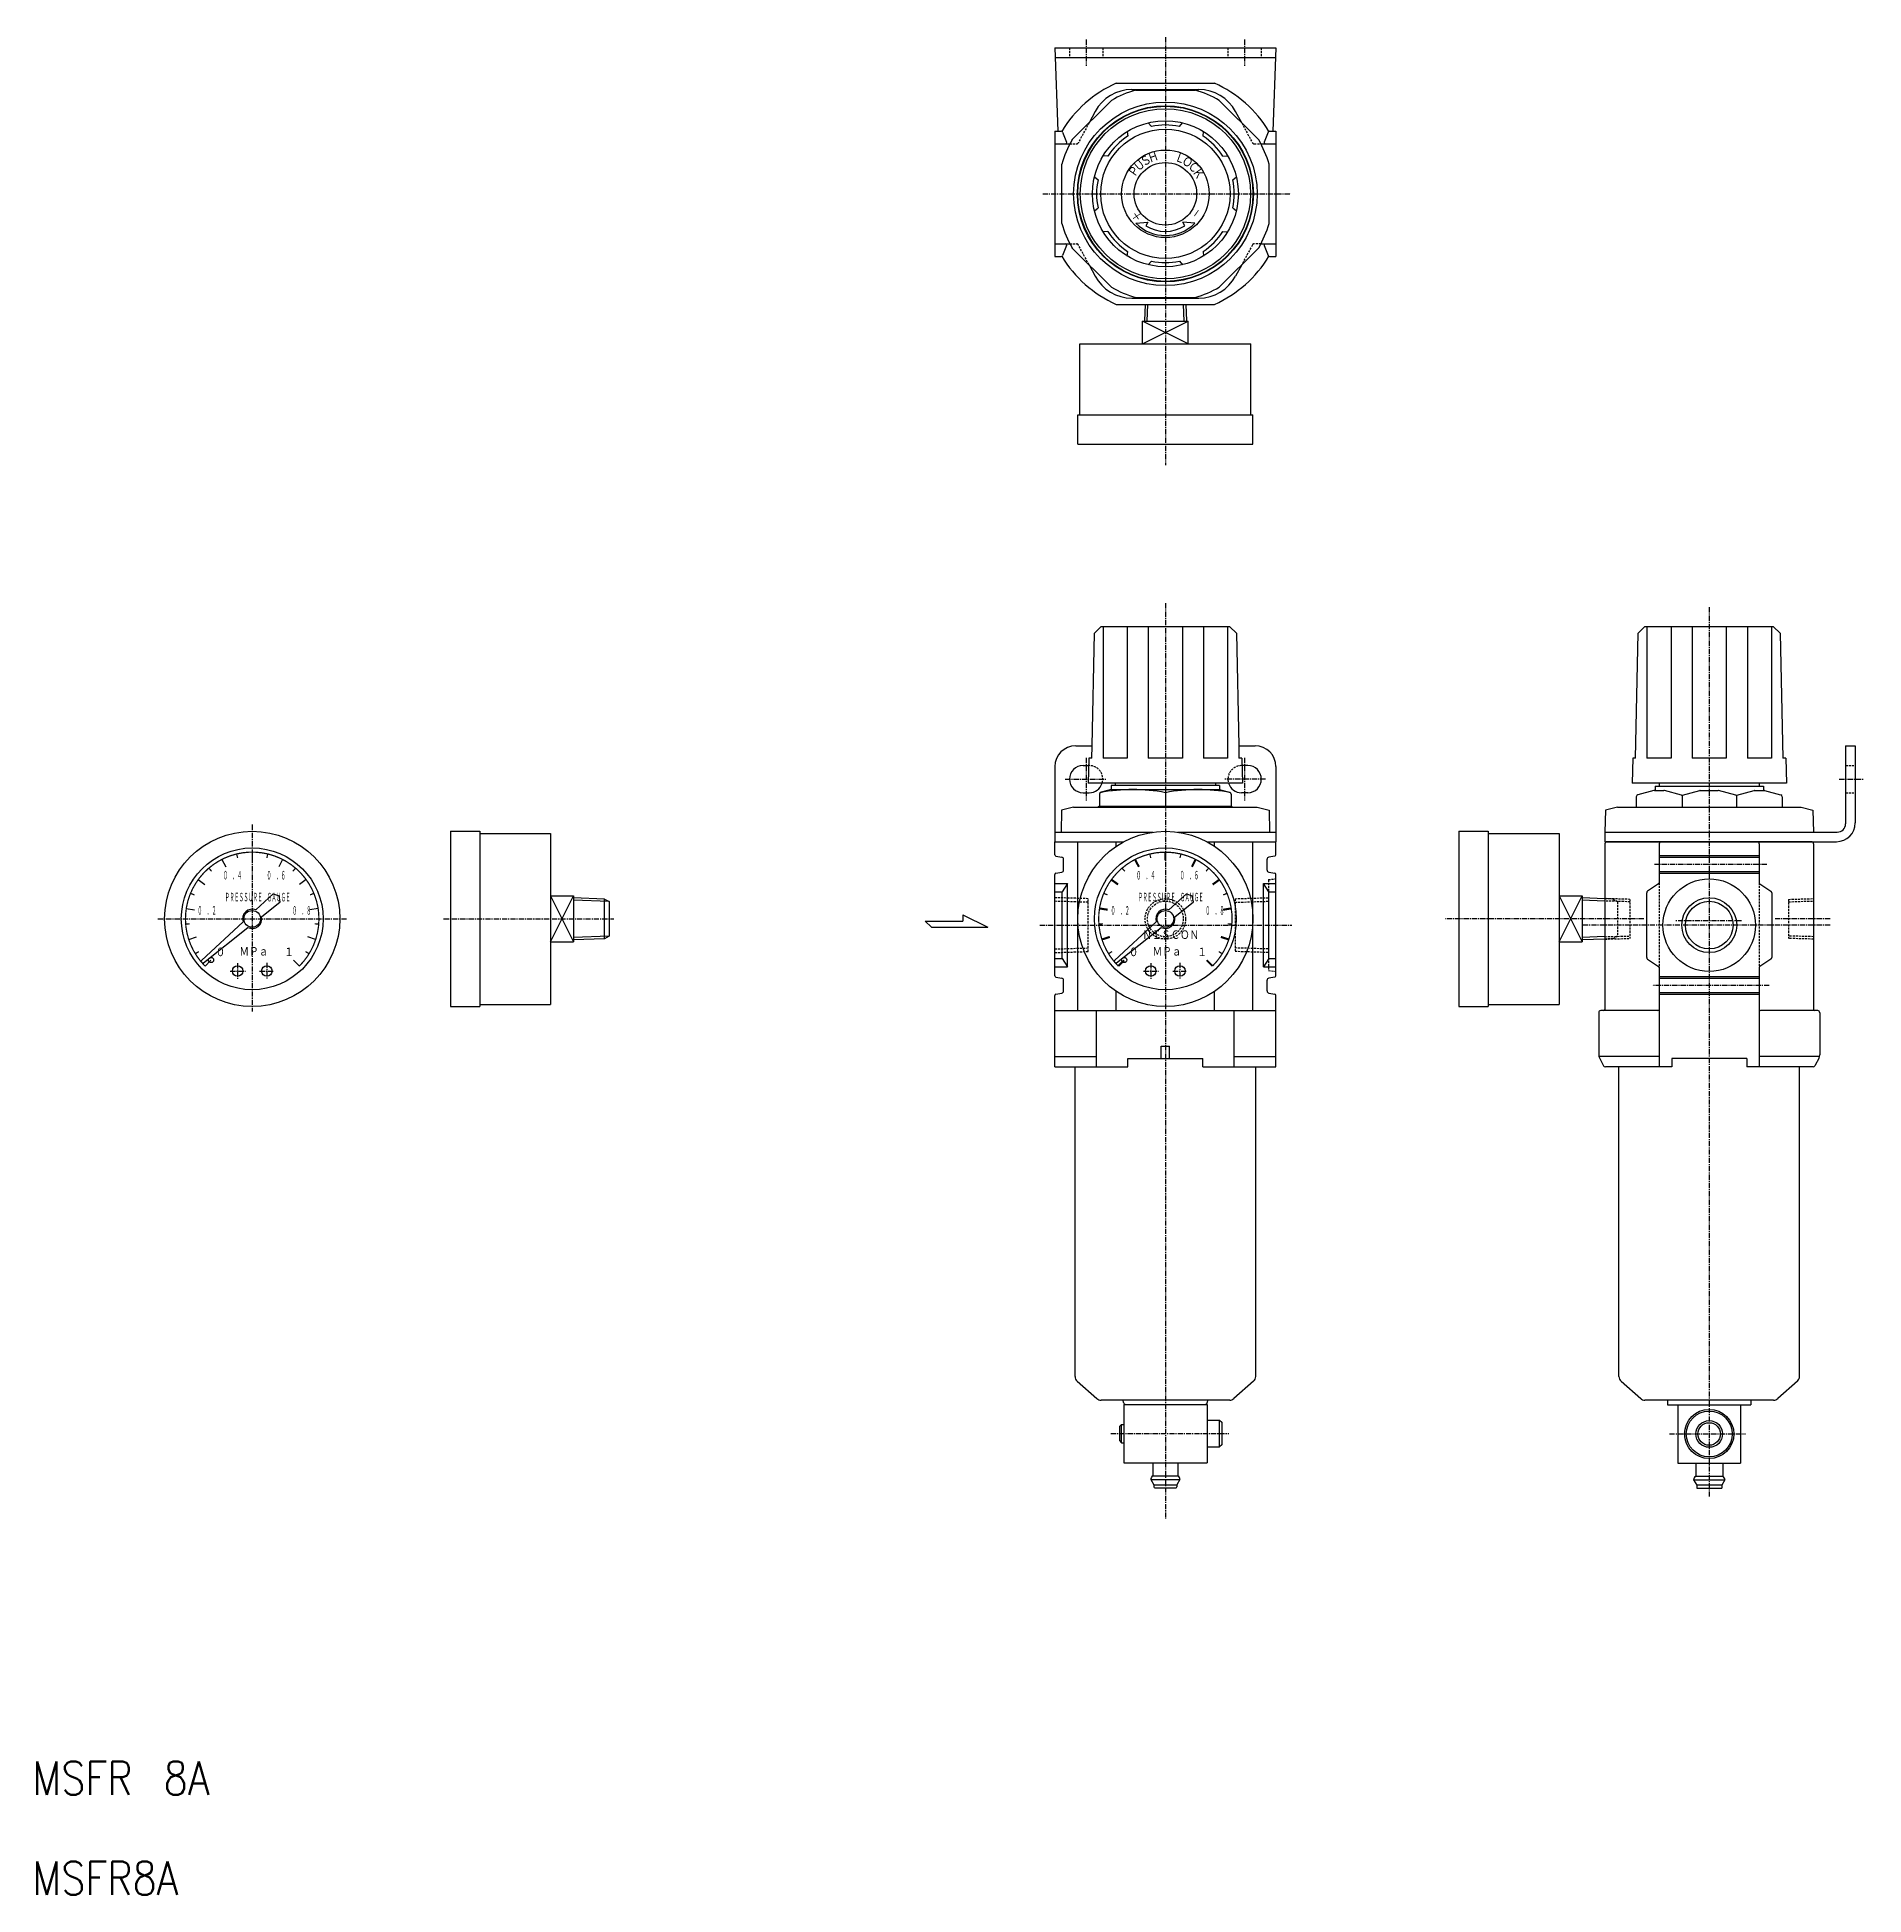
# Model space of a CAD drawing. Extents: x 1 to 439, y 2 to 448.
import ezdxf
from ezdxf.enums import TextEntityAlignment as Align

# ---------------------------------------------------------------- set-up
doc = ezdxf.new("R2010")
doc.units = 0
doc.linetypes.add('CENTER', pattern=[2, 1.25, -0.25, 0.25, -0.25])
doc.linetypes.add('DASHED', pattern=[0.75, 0.5, -0.25])
doc.layers.get('0').update_dxf_attribs({"linetype": 'CONTINUOUS'})
doc.layers.add('CENTER', color=1, linetype='CENTER')
doc.styles.add('KANJI', font='TXT', dxfattribs={"bigfont": 'BIGFONT'})

msp = doc.modelspace()

# ---------------------------------------------------------------- linework, layer by layer
at = {"color": 7, "linetype": 'CONTINUOUS'}
for p, q in [((245.15, 445.24), (298.15, 445.24)), ((245.15, 445.24), (245.9, 425.24)), ((245.24, 442.94), (298.06, 442.94)), ((298.15, 445.24), (297.4, 425.24)), ((259.87, 436.74), (283.43, 436.74)), ((258.73, 432.62), (249.26, 423.16)), ((263.62, 435.24), (279.68, 435.24)), ((264.53, 435.09), (278.77, 435.09)), ((284.57, 432.62), (294.04, 423.16)), ((254.82, 429.98), (253.35, 427.25)), ((289.95, 427.25), (288.48, 429.98)), ((245.15, 425.24), (245.15, 395.24)), ((245.15, 425.24), (245.9, 425.24)), ((245.9, 425.24), (246.7, 425.24)), ((246.98, 425.05), (247.98, 422.65)), ((262.51, 425.16), (262.61, 424.04)), ((267.56, 427.25), (268.29, 426.39)), ((275.01, 426.39), (275.74, 427.25)), ((280.69, 424.04), (280.79, 425.16)), ((296.32, 425.05), (295.32, 422.65)), ((296.6, 425.24), (297.4, 425.24)), ((297.4, 425.24), (298.15, 425.24)), ((298.15, 425.24), (298.15, 395.24)), ((245.15, 422.24), (247.7, 422.24)), ((247.7, 422.24), (248.75, 422.24)), ((257.85, 419.28), (256.73, 419.38)), ((285.45, 419.28), (286.57, 419.38)), ((294.55, 422.24), (295.6, 422.24)), ((295.6, 422.24), (298.15, 422.24)), ((246.8, 403.12), (246.8, 417.36)), ((254.63, 414.32), (255.5, 413.6)), ((287.8, 413.6), (288.67, 414.32)), ((296.5, 403.12), (296.5, 417.36)), ((254.63, 406.15), (255.5, 406.87)), ((287.8, 406.87), (288.67, 406.15)), ((257.85, 401.19), (256.73, 401.09)), ((264.58, 403.17), (267.47, 403.42)), ((267.47, 403.42), (266.97, 402.55)), ((276.33, 402.55), (275.83, 403.42)), ((278.72, 403.17), (275.83, 403.42)), ((285.45, 401.19), (286.57, 401.09)), ((245.15, 398.24), (247.7, 398.24)), ((247.98, 397.82), (246.98, 395.42)), ((247.7, 398.24), (248.75, 398.24)), ((258.73, 387.85), (249.26, 397.31)), ((262.51, 395.32), (262.61, 396.44)), ((280.69, 396.44), (280.79, 395.32)), ((284.57, 387.85), (294.04, 397.31)), ((294.55, 398.24), (295.6, 398.24)), ((295.32, 397.82), (296.32, 395.42)), ((295.6, 398.24), (298.15, 398.24)), ((245.15, 395.24), (246.7, 395.24)), ((253.35, 393.23), (254.82, 390.5)), ((267.56, 393.22), (268.29, 394.08)), ((275.01, 394.08), (275.74, 393.22)), ((289.95, 393.23), (288.48, 390.5)), ((296.6, 395.24), (298.15, 395.24)), ((259.87, 383.74), (266.86, 383.74)), ((263.62, 385.24), (279.68, 385.24)), ((264.53, 385.39), (278.77, 385.39)), ((266.77, 383.74), (266.62, 379.75)), ((266.86, 383.74), (276.44, 383.74)), ((266.91, 385.24), (276.39, 385.24)), ((276.44, 383.74), (283.43, 383.74)), ((276.53, 383.74), (276.68, 379.76)), ((266.15, 374.24), (266.15, 379.74)), ((266.15, 379.74), (277.15, 379.74)), ((277.15, 374.24), (277.15, 379.74)), ((251.15, 374.24), (292.15, 374.24)), ((251.15, 357.24), (251.15, 374.24)), ((292.15, 357.24), (292.15, 374.24)), ((250.65, 357.24), (292.65, 357.24)), ((250.65, 350.24), (250.65, 357.24)), ((292.65, 350.24), (292.65, 357.24)), ((250.65, 350.24), (292.65, 350.24)), ((254.06, 277.9), (254.63, 304.88)), ((256.15, 306.4), (254.63, 304.88)), ((287.09, 306.4), (256.15, 306.4)), ((256.73, 306.4), (256.73, 274.9)), ((262.51, 306.4), (262.51, 274.9)), ((267.56, 306.4), (267.56, 274.9)), ((275.74, 306.4), (275.74, 274.9)), ((280.79, 306.4), (280.79, 274.9)), ((286.57, 306.4), (286.57, 274.9)), ((288.67, 304.91), (287.09, 306.4)), ((288.67, 304.91), (289.24, 277.9)), ((384.39, 274.9), (385.02, 304.88)), ((386.54, 306.4), (385.02, 304.88)), ((417.48, 306.4), (386.54, 306.4)), ((387.11, 306.4), (387.11, 274.9)), ((392.89, 306.4), (392.89, 274.9)), ((397.95, 306.4), (397.95, 274.9)), ((406.12, 306.4), (406.12, 274.9)), ((411.18, 306.4), (411.18, 274.9)), ((416.96, 306.4), (416.96, 274.9)), ((419.05, 304.91), (417.48, 306.4)), ((419.05, 304.91), (419.69, 274.9)), ((250.15, 277.9), (254.06, 277.9)), ((254, 274.9), (254.06, 277.9)), ((289.24, 277.9), (289.3, 274.9)), ((289.24, 277.9), (293.15, 277.9)), ((434.74, 277.9), (434.74, 259.2)), ((434.74, 277.9), (437.04, 277.9)), ((437.04, 277.9), (437.04, 259.4)), ((245.15, 272.9), (245.15, 257.2)), ((251.9, 273.15), (253.26, 273.15)), ((253.31, 274.9), (253.15, 268.9)), ((254, 274.9), (253.31, 274.9)), ((262.51, 274.9), (256.73, 274.9)), ((275.74, 274.9), (267.56, 274.9)), ((286.57, 274.9), (280.79, 274.9)), ((289.99, 274.9), (289.3, 274.9)), ((289.99, 274.9), (290.15, 268.9)), ((291.4, 273.15), (290.04, 273.15)), ((298.15, 272.9), (298.15, 257.2)), ((383.7, 274.9), (383.54, 268.9)), ((384.39, 274.9), (383.7, 274.9)), ((392.89, 274.9), (387.11, 274.9)), ((406.12, 274.9), (397.95, 274.9)), ((416.96, 274.9), (411.18, 274.9)), ((420.38, 274.9), (419.69, 274.9)), ((420.38, 274.9), (420.54, 268.9)), ((290.15, 268.9), (253.15, 268.9)), ((258.65, 267.4), (256.22, 266.75)), ((284.65, 268.4), (258.65, 268.4)), ((258.65, 268.4), (258.65, 267.4)), ((258.65, 267.4), (284.65, 267.4)), ((259.65, 268.9), (259.65, 268.4)), ((283.65, 268.9), (283.65, 268.4)), ((284.65, 268.4), (284.65, 267.4)), ((284.65, 267.4), (287.08, 266.75)), ((390.04, 268.9), (383.54, 268.9)), ((389.04, 268.2), (390.04, 268.2)), ((389.04, 268.2), (389.04, 267.2)), ((414.04, 268.9), (390.04, 268.9)), ((390.04, 268.9), (390.04, 268.2)), ((390.04, 268.2), (414.04, 268.2)), ((420.54, 268.9), (414.04, 268.9)), ((414.04, 268.9), (414.04, 268.2)), ((414.04, 268.2), (415.04, 268.2)), ((415.04, 268.2), (415.04, 267.2)), ((249.65, 263.2), (246.78, 262.43)), ((249.65, 263.2), (293.65, 263.2)), ((251.9, 266.65), (253.4, 266.65)), ((255.85, 263.4), (255.5, 263.2)), ((255.85, 266.27), (255.85, 263.4)), ((255.85, 263.4), (287.45, 263.4)), ((271.65, 266.65), (271.65, 263.4)), ((287.45, 266.27), (287.45, 263.4)), ((287.45, 263.4), (287.8, 263.2)), ((291.4, 266.65), (289.9, 266.65)), ((293.65, 263.2), (296.52, 262.43)), ((380.04, 263.2), (377.17, 262.43)), ((380.04, 263.2), (384.54, 263.2)), ((384.54, 265.66), (384.54, 263.2)), ((384.54, 263.2), (419.54, 263.2)), ((388.77, 267.18), (384.91, 266.15)), ((388.9, 267.2), (391.16, 267.2)), ((395.4, 266.08), (391.29, 267.18)), ((395.53, 266.05), (395.53, 263.2)), ((395.66, 266.08), (399.77, 267.18)), ((399.9, 267.2), (404.17, 267.2)), ((408.41, 266.08), (404.3, 267.18)), ((408.54, 266.05), (408.54, 263.2)), ((408.67, 266.08), (412.78, 267.18)), ((412.91, 267.2), (415.17, 267.2)), ((415.3, 267.18), (419.16, 266.15)), ((419.54, 265.66), (419.54, 263.2)), ((419.54, 263.2), (424.04, 263.2)), ((424.04, 263.2), (426.9, 262.43)), ((246.78, 262.43), (246.65, 257.2)), ((296.52, 262.43), (296.65, 257.2)), ((377.17, 262.43), (377.04, 257.2)), ((426.9, 262.43), (427.04, 257.2)), ((100.26, 257.4), (100.26, 215.4)), ((100.26, 257.4), (107.26, 257.4)), ((107.26, 257.4), (107.26, 215.4)), ((107.26, 256.9), (124.26, 256.9)), ((124.26, 256.9), (124.26, 215.9)), ((245.15, 257.2), (268.76, 257.2)), ((245.15, 257.2), (245.15, 254.9)), ((245.15, 254.9), (261.71, 254.9)), ((245.15, 254.9), (261.71, 254.9)), ((245.15, 251.75), (245.15, 254.9)), ((246.65, 257.2), (268.76, 257.2)), ((250.65, 214.4), (250.65, 254.9)), ((259.87, 253.79), (259.87, 254.9)), ((274.54, 257.2), (298.15, 257.2)), ((274.54, 257.2), (296.65, 257.2)), ((281.59, 254.9), (298.15, 254.9)), ((281.59, 254.9), (298.15, 254.9)), ((283.43, 253.79), (283.43, 254.9)), ((292.65, 214.4), (292.65, 254.9)), ((298.15, 257.2), (298.15, 254.9)), ((298.15, 251.75), (298.15, 254.9)), ((342.04, 257.4), (342.04, 215.4)), ((342.04, 257.4), (349.04, 257.4)), ((349.04, 257.4), (349.04, 215.4)), ((349.04, 256.9), (366.04, 256.9)), ((366.04, 256.9), (366.04, 215.9)), ((377.04, 257.2), (427.04, 257.2)), ((377.04, 257.2), (427.04, 257.2)), ((377.04, 257.2), (377.04, 254.9)), ((377.04, 254.9), (426.54, 254.9)), ((377.04, 254.4), (377.04, 214.7)), ((426.54, 254.9), (377.54, 254.9)), ((384.54, 257.2), (419.54, 257.2)), ((390.04, 254.4), (390.04, 245.06)), ((414.04, 254.4), (414.04, 245.06)), ((426.54, 254.9), (432.54, 254.9)), ((427.04, 257.2), (432.74, 257.2)), ((427.04, 254.4), (427.04, 214.7)), ((45.45, 250.66), (46.36, 248.87)), ((52.72, 252.4), (52.72, 250.4)), ((59.98, 250.66), (59.07, 248.87)), ((245.39, 251.45), (246.84, 251.18)), ((247.25, 248.11), (247.25, 250.69)), ((296.05, 248.11), (296.05, 250.69)), ((297.91, 251.45), (296.46, 251.18)), ((414.04, 251.55), (390.04, 251.55)), ((414.04, 251.1), (390.04, 251.1)), ((39.77, 245.8), (41.39, 244.63)), ((65.66, 245.8), (64.04, 244.63)), ((245.15, 222.75), (245.15, 247.05)), ((245.39, 247.35), (246.84, 247.62)), ((296.46, 247.62), (297.91, 247.35)), ((298.15, 222.75), (298.15, 247.05)), ((414.04, 247.7), (390.04, 247.7)), ((414.04, 247.25), (390.04, 247.25)), ((53.56, 238.54), (57.75, 242.43)), ((57.75, 242.43), (59.17, 241.94)), ((59.45, 240.46), (59.17, 241.94)), ((124.26, 241.9), (129.76, 241.9)), ((129.76, 241.9), (129.76, 230.9)), ((137.18, 241.16), (129.76, 241.43)), ((137.18, 241.16), (138.26, 240.54)), ((137.18, 231.64), (137.18, 241.16)), ((138.26, 240.54), (138.26, 232.26)), ((245.15, 244.9), (248.15, 244.9)), ((245.15, 242.9), (246.88, 242.9)), ((248.15, 244.9), (246.88, 242.9)), ((246.88, 226.9), (246.88, 242.9)), ((248.15, 224.9), (248.15, 244.9)), ((272.5, 238.54), (276.68, 242.43)), ((276.68, 242.43), (278.1, 241.94)), ((278.38, 240.46), (278.1, 241.94)), ((295.15, 224.9), (295.15, 244.9)), ((295.15, 244.9), (298.15, 244.9)), ((296.42, 242.9), (295.15, 244.9)), ((296.42, 226.9), (296.42, 242.9)), ((296.42, 242.9), (298.15, 242.9)), ((366.04, 241.9), (371.54, 241.9)), ((371.54, 241.9), (371.54, 230.9)), ((377.04, 241.23), (371.54, 241.43)), ((387.04, 227.17), (387.04, 242.63)), ((389.9, 244.81), (387.26, 243.05)), ((414.17, 244.81), (416.81, 243.05)), ((417.04, 242.63), (417.04, 227.17)), ((36.91, 238.9), (38.89, 238.59)), ((54.96, 236.91), (59.45, 240.46)), ((68.52, 238.9), (66.55, 238.59)), ((223.07, 237.38), (229.07, 234.38)), ((223.07, 237.38), (223.07, 235.88)), ((273.89, 236.91), (278.38, 240.46)), ((37.5, 231.46), (39.4, 232.07)), ((40.56, 226.44), (50.52, 235.71)), ((41.03, 225.89), (51.7, 234.34)), ((67.93, 231.46), (66.03, 232.07)), ((137.18, 231.64), (129.78, 231.37)), ((138.26, 232.26), (137.18, 231.64)), ((214.07, 235.88), (223.07, 235.88)), ((214.07, 235.88), (215.57, 234.38)), ((215.57, 234.38), (229.07, 234.38)), ((259.49, 226.44), (269.46, 235.71)), ((259.96, 225.89), (270.64, 234.34)), ((124.26, 230.9), (129.76, 230.9)), ((366.04, 230.9), (371.54, 230.9)), ((377.04, 231.57), (371.56, 231.37)), ((41.4, 225.09), (42.82, 226.5)), ((64.03, 225.09), (62.62, 226.5)), ((245.15, 226.9), (246.88, 226.9)), ((245.15, 224.9), (248.15, 224.9)), ((246.88, 226.9), (248.15, 224.9)), ((296.42, 226.9), (295.15, 224.9)), ((295.15, 224.9), (298.15, 224.9)), ((296.42, 226.9), (298.15, 226.9)), ((387.26, 226.75), (389.9, 224.99)), ((390.04, 224.74), (390.04, 200.9)), ((414.04, 224.74), (414.04, 200.9)), ((416.81, 226.75), (414.17, 224.99)), ((245.39, 222.45), (246.84, 222.18)), ((245.39, 218.35), (246.84, 218.62)), ((247.25, 219.11), (247.25, 221.69)), ((259.87, 214.4), (259.87, 219.01)), ((283.43, 214.4), (283.43, 219.01)), ((296.05, 219.11), (296.05, 221.69)), ((297.91, 222.45), (296.46, 222.18)), ((296.46, 218.62), (297.91, 218.35)), ((414.04, 222.5), (390.04, 222.5)), ((414.04, 222.1), (390.04, 222.1)), ((414.04, 218.7), (390.04, 218.7)), ((414.04, 218.3), (390.04, 218.3)), ((100.26, 215.4), (107.26, 215.4)), ((107.26, 215.9), (124.26, 215.9)), ((245.15, 200.9), (245.15, 218.05)), ((245.15, 214.4), (298.15, 214.4)), ((255.15, 200.9), (255.15, 214.4)), ((288.15, 200.9), (288.15, 214.4)), ((298.15, 200.9), (298.15, 218.05)), ((342.04, 215.4), (349.04, 215.4)), ((349.04, 215.9), (366.04, 215.9)), ((375.54, 213.9), (375.54, 203.77)), ((377.04, 214.4), (376.04, 214.4)), ((389.74, 214.4), (377.04, 214.4)), ((427.04, 214.4), (414.34, 214.4)), ((428.04, 214.4), (427.04, 214.4)), ((428.54, 213.9), (428.54, 203.77)), ((270.65, 205.9), (272.65, 205.9)), ((270.65, 202.9), (270.65, 205.9)), ((272.65, 202.9), (272.65, 205.9)), ((245.15, 203.4), (255.15, 203.4)), ((245.15, 200.9), (250, 200.9)), ((250, 126.68), (250, 200.9)), ((250, 200.9), (262.65, 200.9)), ((262.65, 202.9), (280.65, 202.9)), ((262.65, 200.9), (262.65, 202.9)), ((280.65, 200.9), (280.65, 202.9)), ((280.65, 200.9), (293.3, 200.9)), ((288.15, 203.4), (298.15, 203.4)), ((293.3, 126.68), (293.3, 200.9)), ((293.3, 200.9), (298.15, 200.9)), ((390.04, 203.4), (375.54, 203.4)), ((375.7, 203.07), (376.7, 201.17)), ((380.39, 200.9), (377.14, 200.9)), ((380.39, 126.68), (380.39, 200.9)), ((393.04, 200.9), (380.39, 200.9)), ((411.04, 202.9), (393.04, 202.9)), ((393.04, 202.9), (393.04, 200.9)), ((411.04, 202.9), (411.04, 200.9)), ((423.69, 200.9), (411.04, 200.9)), ((428.54, 203.4), (414.04, 203.4)), ((423.69, 126.68), (423.69, 200.9)), ((426.93, 200.9), (423.69, 200.9)), ((428.37, 203.07), (427.38, 201.17)), ((250.51, 125.55), (255.22, 121.38)), ((292.79, 125.55), (288.08, 121.38)), ((380.89, 125.55), (385.61, 121.38)), ((423.18, 125.55), (418.46, 121.38)), ((261.51, 121), (256.22, 121)), ((281.79, 121), (261.51, 121)), ((261.59, 120.43), (261.51, 121)), ((281.71, 120.43), (281.79, 121)), ((287.08, 121), (281.79, 121)), ((392.04, 121), (386.6, 121)), ((412.04, 121), (392.04, 121)), ((392.04, 121), (392.04, 119.9)), ((417.47, 121), (412.04, 121)), ((412.04, 121), (412.04, 119.9)), ((261.65, 120), (281.65, 120)), ((261.65, 120), (261.65, 115.2)), ((262.09, 120), (263.65, 120)), ((279.65, 120), (281.21, 120)), ((281.65, 120), (281.65, 116.2)), ((281.65, 116.2), (284.65, 116.2)), ((281.65, 116.2), (281.65, 109.8)), ((284.65, 109.8), (284.65, 116.2)), ((284.65, 116.2), (285.15, 115.7)), ((392.04, 119.9), (394.54, 119.9)), ((394.54, 119.9), (409.54, 119.9)), ((394.54, 119.9), (394.54, 105.9)), ((409.54, 119.9), (409.54, 105.9)), ((409.54, 119.9), (412.04, 119.9)), ((261.15, 115.2), (260.65, 114.7)), ((260.65, 114.7), (260.65, 111.3)), ((261.15, 110.8), (261.15, 115.2)), ((261.15, 115.2), (261.65, 115.2)), ((261.65, 115.2), (261.65, 110.8)), ((285.15, 115.7), (285.15, 110.3)), ((260.65, 111.3), (261.15, 110.8)), ((261.15, 110.8), (261.65, 110.8)), ((261.65, 110.8), (261.65, 106)), ((281.65, 109.8), (284.65, 109.8)), ((281.65, 109.8), (281.65, 106)), ((285.15, 110.3), (284.65, 109.8)), ((261.65, 106), (268.65, 106)), ((268.65, 106), (268.65, 102.87)), ((268.65, 106), (274.65, 106)), ((268.65, 102.87), (274.65, 102.87)), ((274.65, 106), (274.65, 102.87)), ((274.65, 106), (281.65, 106)), ((394.54, 105.9), (398.79, 105.9)), ((398.79, 105.9), (398.79, 102.77)), ((398.79, 105.9), (405.29, 105.9)), ((398.79, 102.77), (405.29, 102.77)), ((405.29, 105.9), (405.29, 102.77)), ((405.29, 105.9), (409.54, 105.9)), ((268.15, 102), (275.15, 102)), ((268.15, 102), (268.9, 100.7)), ((268.9, 100.7), (274.4, 100.7)), ((268.9, 100.7), (268.9, 100.2)), ((269.1, 100), (274.2, 100)), ((275.15, 102), (274.4, 100.7)), ((274.4, 100.7), (274.4, 100.2)), ((398.29, 101.9), (405.79, 101.9)), ((398.29, 101.9), (399.04, 100.6)), ((405.04, 100.6), (399.04, 100.6)), ((399.04, 100.6), (399.04, 99.9)), ((399.04, 99.9), (405.04, 99.9)), ((405.79, 101.9), (405.04, 100.6)), ((405.04, 100.6), (405.04, 99.9))]:
    msp.add_line(p, q, dxfattribs=at)
at = {"color": 3, "linetype": 'DASHED'}
for p, q in [((248.65, 445.24), (248.65, 442.94)), ((256.65, 445.24), (256.65, 442.94)), ((286.65, 445.24), (286.65, 442.94)), ((294.65, 445.24), (294.65, 442.94)), ((253.35, 427.25), (250.79, 422.5)), ((289.95, 427.25), (292.51, 422.5)), ((248.75, 422.24), (250.35, 422.24)), ((292.95, 422.24), (294.55, 422.24)), ((248.75, 398.24), (250.35, 398.24)), ((253.35, 393.23), (250.79, 397.97)), ((292.51, 397.97), (289.95, 393.23)), ((294.55, 398.24), (292.95, 398.24)), ((434.74, 273.15), (437.04, 273.15)), ((434.74, 266.65), (437.04, 266.65)), ((296.35, 245.8), (298.15, 246)), ((296.35, 245.8), (296.35, 224)), ((390.04, 245.06), (390.04, 224.74)), ((414.04, 245.06), (414.04, 224.74)), ((253.15, 240.37), (245.12, 240.62)), ((253.15, 241.23), (245.15, 241.48)), ((253.15, 228.57), (253.15, 241.23)), ((288.35, 241.23), (296.35, 241.48)), ((288.35, 241.23), (288.35, 228.57)), ((288.35, 240.37), (296.35, 240.62)), ((383.04, 241.08), (377.04, 241.26)), ((378.96, 241.16), (377.04, 241.23)), ((383.04, 240.5), (377.04, 240.68)), ((378.96, 241.16), (380.04, 240.54)), ((380.04, 240.54), (380.04, 232.26)), ((383.04, 241.08), (383.04, 231.72)), ((421.04, 241.08), (427.04, 241.26)), ((421.04, 241.08), (421.04, 231.72)), ((421.04, 240.5), (427.04, 240.68)), ((377.04, 232.12), (383.04, 232.3)), ((377.04, 231.54), (383.04, 231.72)), ((378.96, 231.64), (377.04, 231.57)), ((380.04, 232.26), (378.96, 231.64)), ((427.04, 232.12), (421.04, 232.3)), ((427.04, 231.54), (421.04, 231.72)), ((245.12, 229.18), (253.15, 229.43)), ((245.15, 228.32), (253.15, 228.57)), ((296.35, 229.18), (288.35, 229.43)), ((296.35, 228.32), (288.35, 228.57)), ((296.35, 224), (298.15, 223.8))]:
    msp.add_line(p, q, dxfattribs=at)
at = {"color": 3, "linetype": 'CONTINUOUS'}
for p, q in [((267.35, 383.74), (267.2, 379.73)), ((275.95, 383.74), (276.1, 379.74)), ((266.15, 374.24), (277.15, 379.74)), ((277.15, 374.24), (266.15, 379.74)), ((124.26, 241.9), (129.76, 230.9)), ((124.26, 230.9), (129.76, 241.9)), ((138.26, 240.54), (129.74, 240.85)), ((366.04, 230.9), (371.54, 241.9)), ((366.04, 241.9), (371.54, 230.9)), ((377.04, 240.65), (371.52, 240.85)), ((138.26, 232.26), (129.76, 231.95)), ((377.04, 232.15), (371.54, 231.95))]:
    msp.add_line(p, q, dxfattribs=at)
at = {"color": 7, "linetype": 'CONTINUOUS', "const_width": 0.3}
for points in [[(64.03, 225.09, 2.414215), (41.4, 225.09, -1)], [(282.96, 225.09, 2.414215), (260.34, 225.09, -1)]]:
    msp.add_lwpolyline(points, format="xyb", dxfattribs=at)
at = {"color": 7, "linetype": 'CONTINUOUS'}
for points, const_width in [([(48.98, 251.96), (49.22, 250.99)], 0.3), ([(56.45, 251.96), (56.22, 250.99)], 0.3), ([(264.39, 250.66), (265.29, 248.87)], 0.5), ([(267.91, 251.96), (268.15, 250.99)], 0.3), ([(271.65, 252.4), (271.65, 250.4)], 0.5), ([(275.39, 251.96), (275.15, 250.99)], 0.3), ([(278.91, 250.66), (278.01, 248.87)], 0.5), ([(42.33, 248.57), (42.98, 247.81)], 0.3), ([(63.11, 248.57), (62.46, 247.81)], 0.3), ([(258.71, 245.8), (260.32, 244.63)], 0.5), ([(261.26, 248.57), (261.91, 247.81)], 0.3), ([(282.04, 248.57), (281.39, 247.81)], 0.3), ([(284.59, 245.8), (282.98, 244.63)], 0.5), ([(37.94, 242.52), (38.86, 242.14)], 0.3), ([(67.5, 242.52), (66.58, 242.14)], 0.3), ([(256.87, 242.52), (257.79, 242.14)], 0.3), ([(286.43, 242.52), (285.51, 242.14)], 0.3), ([(255.85, 238.9), (257.82, 238.59)], 0.5), ([(287.45, 238.9), (285.48, 238.59)], 0.5), ([(36.77, 235.14), (37.76, 235.22)], 0.3), ([(68.67, 235.14), (67.67, 235.22)], 0.3), ([(255.7, 235.14), (256.7, 235.22)], 0.3), ([(256.43, 231.46), (258.34, 232.07)], 0.5), ([(286.87, 231.46), (284.96, 232.07)], 0.5), ([(287.6, 235.14), (286.6, 235.22)], 0.3), ([(39.08, 228.04), (39.93, 228.56)], 0.3), ([(66.36, 228.04), (65.51, 228.56)], 0.3), ([(258.01, 228.04), (258.86, 228.56)], 0.3), ([(285.29, 228.04), (284.44, 228.56)], 0.3), ([(260.34, 225.09), (261.75, 226.5)], 0.5), ([(282.96, 225.09), (281.55, 226.5)], 0.5)]:
    msp.add_lwpolyline(points, dxfattribs=dict(at, const_width=const_width))
for centre, radius in [((271.65, 410.24), 22), ((271.65, 410.24), 21.1), ((271.65, 410.24), 21), ((271.65, 410.24), 20.4), ((271.65, 410.24), 17.5), ((271.65, 410.24), 15.5), ((271.65, 410.24), 10.5), ((271.65, 410.24), 7.5), ((52.72, 236.4), 21), ((271.65, 236.4), 21), ((52.72, 236.4), 17), ((271.65, 236.4), 17), ((402.04, 234.9), 11.1), ((402.04, 234.9), 5.72), ((52.72, 236.4), 2), ((52.72, 236.4), 2), ((271.65, 236.4), 2), ((271.65, 236.4), 2), ((42.85, 226.54), 0.625), ((261.79, 226.54), 0.625), ((49.22, 223.9), 1.25), ((56.22, 223.9), 1.25), ((268.15, 223.9), 1.25), ((275.15, 223.9), 1.25), ((402.04, 112.9), 5.9), ((402.04, 112.9), 5.5), ((402.04, 112.9), 3.2), ((402.04, 112.9), 2.7)]:
    msp.add_circle(centre, radius, dxfattribs=at)
at = {"color": 3, "linetype": 'DASHED'}
for radius in [4.86, 4.28]:
    msp.add_circle((271.65, 236.4), radius, dxfattribs=at)
at = {"color": 3, "linetype": 'CONTINUOUS'}
msp.add_circle((402.04, 234.9), 6.58, dxfattribs=at)
at = {"color": 7, "linetype": 'CONTINUOUS'}
for centre, radius, start, end in [((271.65, 410.24), 29, 113.9651, 148.9069), ((271.65, 410.24), 29, 31.0931, 66.0349), ((263.62, 425.24), 10, 90, 151.6993), ((271.65, 410.24), 25.85, 105.9889, 120), ((271.65, 410.24), 25.85, 60, 74.0112), ((279.68, 425.24), 10, 28.3008, 90), ((246.7, 424.94), 0.3, 22.6195, 89.9991), ((271.65, 410.24), 25.85, 150, 164.0111), ((271.65, 410.24), 16.5, 123.2365, 146.7635), ((271.65, 410.24), 16.5, 78.2365, 101.7635), ((271.65, 410.24), 16.5, 33.2365, 56.7635), ((271.65, 410.24), 25.85, 15.9889, 30), ((296.6, 424.94), 0.3, 90.0009, 157.3805), ((247.7, 422.54), 0.3, 270.0014, 22.6193), ((295.6, 422.54), 0.3, 157.3807, 269.9986), ((271.65, 410.24), 16.5, 168.2365, 191.7635), ((271.65, 410.24), 16.5, 348.2365, 11.7635), ((271.65, 410.24), 25.85, 195.9889, 210), ((271.65, 410.24), 16.5, 213.2365, 236.7635), ((271.65, 410.24), 10, 225, 315), ((271.65, 410.24), 9, 238.6349, 301.3652), ((271.65, 410.24), 16.5, 303.2365, 326.7635), ((271.65, 410.24), 25.85, 330, 344.0111), ((247.7, 397.94), 0.3, 337.3802, 89.9999), ((295.6, 397.94), 0.3, 90.0001, 202.6198), ((246.7, 395.54), 0.3, 269.9996, 337.38), ((271.65, 410.24), 29, 211.0931, 246.0349), ((271.65, 410.24), 16.5, 258.2365, 281.7635), ((271.65, 410.24), 29, 293.9651, 328.9069), ((296.6, 395.54), 0.3, 202.62, 270.0003), ((263.62, 395.24), 10, 208.3007, 270), ((271.65, 410.24), 25.85, 240, 254.0111), ((271.65, 410.24), 25.85, 285.9888, 300), ((279.68, 395.24), 10, 270, 331.6992), ((250.15, 272.9), 5, 90, 180), ((293.15, 272.9), 5, 0, 90), ((251.9, 269.9), 3.25, 90, 270), ((291.4, 269.9), 3.25, 270, 90), ((253.4, 269.9), 3.25, 270, 342.0801), ((263.84, 226.37), 41.03, 79.0264, 100.9736), ((279.46, 226.37), 41.03, 79.0264, 100.9736), ((289.9, 269.9), 3.25, 197.9199, 270), ((256.35, 266.27), 0.5, 105, 180), ((286.95, 266.27), 0.5, 0, 75), ((385.04, 265.66), 0.5, 105, 180), ((388.9, 266.7), 0.5, 90, 105), ((391.16, 266.7), 0.5, 75, 90), ((395.53, 266.57), 0.5, 255, 285), ((399.9, 266.7), 0.5, 90, 105.0001), ((404.17, 266.7), 0.5, 75, 89.9999), ((408.54, 266.57), 0.5, 254.9999, 285), ((412.91, 266.7), 0.5, 90, 105), ((415.17, 266.7), 0.5, 75, 90), ((419.04, 265.66), 0.5, 0, 75), ((432.54, 259.4), 4.5, 270, 0), ((432.74, 259.2), 2, 270, 0), ((377.54, 254.4), 0.5, 90, 180), ((390.54, 254.4), 0.5, 90, 180), ((413.54, 254.4), 0.5, 360, 90), ((426.54, 254.4), 0.5, 360, 90), ((245.45, 251.75), 0.3, 180.0013, 259.2158), ((246.75, 250.69), 0.5, 359.9992, 79.2153), ((296.55, 250.69), 0.5, 100.7846, 180.0003), ((297.85, 251.75), 0.3, 280.7844, 359.9996), ((245.45, 247.05), 0.3, 100.7847, 180.0012), ((246.75, 248.11), 0.5, 280.7844, 359.9993), ((296.55, 248.11), 0.5, 179.9994, 259.2154), ((297.85, 247.05), 0.3, 0.0009, 79.2157), ((389.74, 245.06), 0.3, 303.6901, 0.0001), ((414.34, 245.06), 0.3, 180, 236.3099), ((387.54, 242.63), 0.5, 123.6901, 180), ((416.54, 242.63), 0.5, 0, 56.31), ((52.72, 236.4), 2.3, 68.4, 197.4508), ((52.72, 236.4), 2.3, 243.8191, 12.87), ((271.65, 236.4), 2.3, 68.4, 197.4508), ((271.65, 236.4), 2.3, 243.8191, 12.87), ((387.54, 227.17), 0.5, 180, 236.3099), ((416.54, 227.17), 0.5, 303.69, 360), ((40.76, 226.22), 0.3, 132.9753, 220.4092), ((52.72, 236.4), 16, 220.4092, 220.8607), ((40.84, 226.13), 0.3, 220.8607, 308.2948), ((245.45, 222.75), 0.3, 179.9995, 259.2154), ((259.7, 226.22), 0.3, 132.9753, 220.4092), ((271.65, 236.4), 16, 220.4092, 220.8607), ((259.78, 226.13), 0.3, 220.8607, 308.2948), ((297.85, 222.75), 0.3, 280.7848, 0.0013), ((389.74, 224.74), 0.3, 359.9999, 56.3099), ((414.34, 224.74), 0.3, 123.6901, 180), ((245.45, 218.05), 0.3, 100.7844, 179.9994), ((246.75, 221.69), 0.5, 0.0003, 79.2156), ((246.75, 219.11), 0.5, 280.7846, 0.0004), ((296.55, 221.69), 0.5, 100.7844, 179.9993), ((296.55, 219.11), 0.5, 180.0001, 259.2155), ((297.85, 218.05), 0.3, 359.9997, 79.2154), ((376.04, 213.9), 0.5, 90, 180), ((376.74, 214.7), 0.3, 270, 360), ((389.74, 214.7), 0.3, 270, 360), ((414.34, 214.7), 0.3, 180, 270), ((427.34, 214.7), 0.3, 180, 270), ((428.04, 213.9), 0.5, 360, 90), ((377.04, 203.77), 1.5, 180, 207.4746), ((377.14, 201.4), 0.5, 207.4742, 269.9994), ((426.93, 201.4), 0.5, 270.0003, 332.5257), ((427.04, 203.77), 1.5, 332.5256, 0.0001), ((251.5, 126.68), 1.5, 179.9998, 228.4924), ((291.8, 126.68), 1.5, 311.5076, 0.0002), ((381.89, 126.68), 1.5, 179.9998, 228.4924), ((422.19, 126.68), 1.5, 311.5076, 0.0002), ((256.22, 122.5), 1.5, 228.4926, 270), ((262.09, 120.5), 0.5, 187.7485, 270), ((281.21, 120.5), 0.5, 270, 352.2515), ((287.08, 122.5), 1.5, 270, 311.5074), ((386.6, 122.5), 1.5, 228.4926, 270), ((417.47, 122.5), 1.5, 270, 311.5074), ((269.15, 102), 1, 120, 180), ((274.15, 102), 1, 0, 60), ((399.29, 101.9), 1, 120, 180), ((404.79, 101.9), 1, 0, 60), ((269.1, 100.2), 0.2, 180, 270), ((274.2, 100.2), 0.2, 270, 0)]:
    msp.add_arc(centre, radius, start, end, dxfattribs=at)
at = {"color": 3, "linetype": 'DASHED'}
for centre, radius, start, end in [((250.35, 422.74), 0.5, 270.0008, 331.6995), ((292.95, 422.74), 0.5, 208.3007, 270), ((250.35, 397.74), 0.5, 28.3009, 90.0003), ((292.95, 397.74), 0.5, 90, 151.6993), ((253.4, 269.9), 3.25, 342.0801, 90), ((289.9, 269.9), 3.25, 90, 197.9199)]:
    msp.add_arc(centre, radius, start, end, dxfattribs=at)
at = {"color": 7, "linetype": 'CONTINUOUS'}
for p in [(52.72, 236.4), (52.72, 236.4), (271.65, 236.4), (52.72, 228.4)]:
    msp.add_point(p, dxfattribs=at)
at = {"layer": 'CENTER', "color": 1, "linetype": 'CENTER'}
for p, q in [((252.65, 447.24), (252.65, 440.94)), ((271.65, 447.8), (271.65, 345.19)), ((290.65, 447.24), (290.65, 440.94)), ((242.23, 410.24), (301.75, 410.24)), ((271.65, 312.1), (271.65, 92.59)), ((402.04, 311.12), (402.04, 97.68)), ((252.65, 275.01), (252.65, 264.79)), ((290.65, 275.01), (290.65, 264.79)), ((247.65, 269.9), (257.65, 269.9)), ((295.65, 269.9), (285.65, 269.9)), ((433.18, 269.9), (439.11, 269.9)), ((52.72, 259.01), (52.72, 214.21)), ((415.84, 249.4), (388.92, 249.4)), ((30.09, 236.4), (75.43, 236.4)), ((98.61, 236.4), (139.44, 236.4)), ((386.37, 236.4), (338.77, 236.4)), ((431.03, 236.4), (417.86, 236.4)), ((241.52, 234.9), (301.95, 234.9)), ((431.03, 234.9), (371.77, 234.9)), ((409.81, 235.9), (394.02, 235.9)), ((47.46, 223.9), (51.11, 223.9)), ((49.22, 225.75), (49.22, 221.87)), ((54.47, 223.9), (57.88, 223.9)), ((56.22, 225.82), (56.22, 222.02)), ((266.4, 223.9), (270.04, 223.9)), ((268.15, 225.75), (268.15, 221.87)), ((273.4, 223.9), (276.81, 223.9)), ((275.15, 225.82), (275.15, 222.02)), ((416.42, 220.4), (388.41, 220.4)), ((258.6, 113), (286.89, 113)), ((392.5, 112.9), (410.76, 112.9))]:
    msp.add_line(p, q, dxfattribs=at)

# ---------------------------------------------------------------- texts
at = {"color": 7, "style": 'KANJI', "width": 0.900315}
for s, height, rotation, p in [('Ｓ', 2.5, 32, (266.56, 416.49)), ('Ｈ', 2.5, 20, (267.99, 417.42)), ('Ｌ', 2.5, 340, (273.63, 418.03)), ('Ｏ', 2.5, 328, (275.23, 417.43)), ('Ｐ', 2.5, 55, (264.46, 413.92)), ('Ｕ', 2.5, 40, (265.27, 415.29)), ('Ｃ', 2.5, 320, (276.66, 416.44)), ('Ｋ', 2.5, 305, (277.81, 415.38)), ('＋', 2, 305, (263.05, 405.09)), ('－', 2, 55, (279.43, 403.92))]:
    msp.add_text(s, height=height, rotation=rotation, dxfattribs=at).set_placement(p)
at = {"color": 7, "style": 'KANJI'}
for s, width, p in [('０\u3000．４', 0.404335, (45.74, 245.65)), ('０\u3000．６', 0.404335, (56.19, 245.65)), ('０\u3000．４', 0.404335, (264.68, 245.65)), ('０\u3000．６', 0.404335, (275.12, 245.65)), ('ＰＲＥＳＳＵＲＥ\u3000ＧＡＵＧＥ', 0.399672, (46.19, 240.4)), ('ＰＲＥＳＳＵＲＥ\u3000ＧＡＵＧＥ', 0.399672, (265.12, 240.4)), ('０\u3000．２', 0.404335, (39.61, 237.2)), ('０\u3000．８', 0.404335, (62.32, 237.2)), ('０\u3000．２', 0.404335, (258.54, 237.2)), ('０\u3000．８', 0.404335, (281.26, 237.2)), ('ＮＩＳＣＯＮ', 0.80555, (266.17, 231.4)), ('０', 0.900315, (43.93, 227.27)), ('ＭＰａ', 0.855331, (49.64, 227.4)), ('１', 0.900315, (60.37, 227.27)), ('０', 0.900315, (262.86, 227.27)), ('ＭＰａ', 0.855331, (268.57, 227.4)), ('１', 0.900315, (279.3, 227.27))]:
    msp.add_text(s, height=2, dxfattribs=dict(at, width=width)).set_placement(p)
at = {"color": 7, "style": 'KANJI', "width": 0.84495}
for s, p in [('MSFR\u30008A', (0, 24)), ('MSFR8A', (0, 0))]:
    msp.add_text(s, height=8, dxfattribs=at).set_placement(p, align=Align.BOTTOM_LEFT)

doc.saveas('drawing.dxf')
